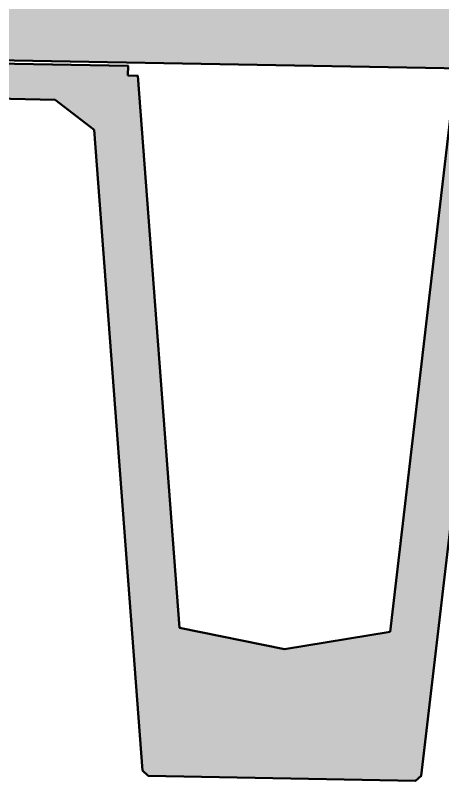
# Model space of a CAD drawing. Header units: metres. Extents: x -353 to -169, y 1 to 28.
# Drawn here: x -219.799 to -218.705, y 19.842 to 21.801 of the extents above; entities that cross this region are included whole.
import ezdxf

# ---------------------------------------------------------------- set-up
doc = ezdxf.new("R2010")
doc.units = ezdxf.units.M
for name, color, linetype, lineweight in [('A-FLOR', 7, 'Continuous', 50), ('A-FLOR-PATT', 7, 'Continuous', 50), ('S-BEAM', 7, 'Continuous', 50)]:
    doc.layers.add(name, color=color, linetype=linetype, lineweight=lineweight)

# ---------------------------------------------------------------- blocks, each defined once
blk = doc.blocks.new('06_SFR_GCT_Girder_SuperT_BR08Edge_CS - Super T - 1815-6539906-DRG-2873022 - SECTION 1')
at = {"layer": 'S-BEAM', "true_color": 0xc8c8c8}
blk.add_hatch(color=9, dxfattribs=at).paths.add_polyline_path([(-1112.312, 19.8424), (-1112.2973, 19.8551), (-1112.1061, 21.4894), (-1112.0037, 21.5621), (-1111.6144, 21.5549), (-1111.6126, 21.6449), (-1112.1868, 21.6555), (-1112.1873, 21.6305), (-1112.2127, 21.6309), (-1112.3769, 20.2233), (-1112.6474, 20.1786), (-1112.9159, 20.2332), (-1113.0228, 21.6459), (-1113.0482, 21.6464), (-1113.0477, 21.6713), (-1113.622, 21.6819), (-1113.6238, 21.592), (-1113.2345, 21.5848), (-1113.1345, 21.5079), (-1113.0104, 19.8683), (-1112.9962, 19.855), (-1112.3769, 19.8436)])
at = {"layer": 'S-BEAM'}
for p, q in [((-1113.622, 21.6819), (-1113.6238, 21.592)), ((-1113.622, 21.6819), (-1113.6209, 21.682)), ((-1113.0477, 21.6713), (-1113.622, 21.6819)), ((-1113.0482, 21.6464), (-1113.0477, 21.6713)), ((-1113.0477, 21.6713), (-1113.0466, 21.6714)), ((-1113.0228, 21.6459), (-1113.0482, 21.6464)), ((-1113.0471, 21.6464), (-1113.0482, 21.6464)), ((-1112.9159, 20.2332), (-1113.0228, 21.6459)), ((-1113.0218, 21.6459), (-1113.0228, 21.6459)), ((-1112.1868, 21.6555), (-1112.1873, 21.6305)), ((-1111.6126, 21.6449), (-1112.1868, 21.6555)), ((-1112.1858, 21.6555), (-1112.1868, 21.6555)), ((-1111.6144, 21.5549), (-1111.6126, 21.6449)), ((-1111.6115, 21.6449), (-1111.6126, 21.6449)), ((-1112.2127, 21.6309), (-1112.3769, 20.2233)), ((-1112.2127, 21.6309), (-1112.2117, 21.631)), ((-1112.1873, 21.6305), (-1112.2127, 21.6309)), ((-1113.6238, 21.592), (-1113.2345, 21.5848)), ((-1113.2345, 21.5848), (-1113.1345, 21.5079)), ((-1112.1067, 21.489), (-1112.0037, 21.5621)), ((-1112.0037, 21.5621), (-1111.6144, 21.5549)), ((-1111.6133, 21.5549), (-1111.6144, 21.5549)), ((-1113.1345, 21.5079), (-1113.0104, 19.8683)), ((-1112.2973, 19.8551), (-1112.1067, 21.489)), ((-1112.1056, 21.489), (-1112.1067, 21.489)), ((-1112.9148, 20.2333), (-1112.9159, 20.2332)), ((-1112.6474, 20.1786), (-1112.9159, 20.2332)), ((-1112.3769, 20.2233), (-1112.6474, 20.1786)), ((-1113.0104, 19.8683), (-1112.9962, 19.855)), ((-1112.9962, 19.855), (-1112.312, 19.8424)), ((-1112.312, 19.8424), (-1112.2973, 19.8551)), ((-1112.3109, 19.8424), (-1112.312, 19.8424)), ((-1112.2973, 19.8551), (-1112.2962, 19.8551))]:
    blk.add_line(p, q, dxfattribs=at)

msp = doc.modelspace()

# ---------------------------------------------------------------- hatches: boundary and pattern name
at = {"layer": 'A-FLOR-PATT', "true_color": 0xc8c8c8}
msp.add_hatch(color=9, dxfattribs=at).paths.add_polyline_path([(-244.4583, 21.4819), (-242.376, 21.5239), (-232.4727, 21.7378), (-227.9608, 21.8338), (-217.372, 21.6415), (-214.0064, 21.5806), (-214.0064, 21.7806), (-215.5381, 21.8083), (-215.5381, 21.8062), (-219.4122, 21.8783), (-219.4122, 21.8784), (-225.5032, 21.9891), (-227.9608, 22.0338), (-228.2065, 22.0286), (-228.2064, 22.028), (-229.8425, 21.9924), (-229.8425, 21.9938), (-234.7959, 21.8883), (-242.376, 21.7239), (-244.4583, 21.6819)])

# ---------------------------------------------------------------- linework, layer by layer
at = {"layer": 'A-FLOR'}
msp.add_line((-222.4777, 21.7338), (-214.0064, 21.5806), dxfattribs=at)

# ---------------------------------------------------------------- block references
at = {"layer": 'S-BEAM'}
msp.add_blockref('06_SFR_GCT_Girder_SuperT_BR08Edge_CS - Super T - 1815-6539906-DRG-2873022 - SECTION 1', (893.5374, 0), dxfattribs=at)

doc.saveas('drawing.dxf')
